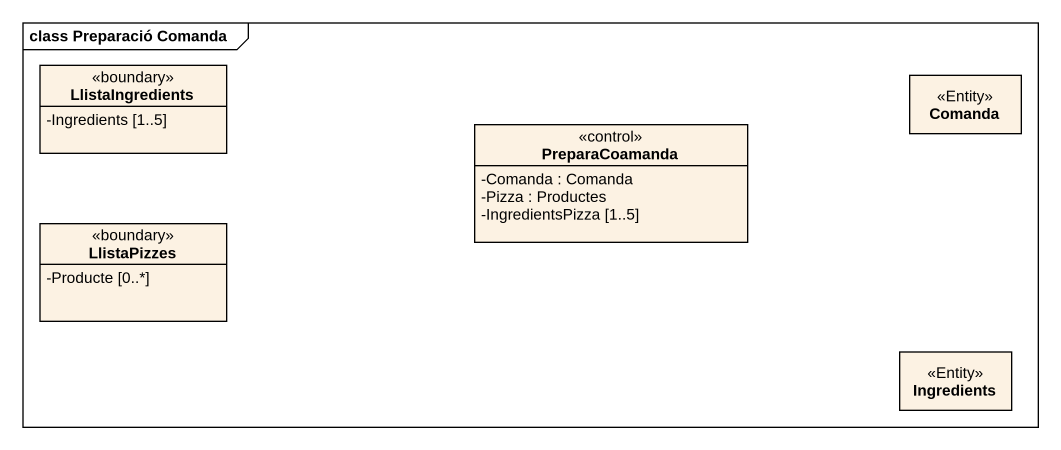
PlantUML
@startuml
mainframe class Preparació Comanda
hide circle
hide empty members
skinparam classAttributeIconSize 0
class LlistaIngredients <<boundary>> {
  -Ingredients [1..5]
}
class Comanda <<Entity>>
class PreparaCoamanda <<control>> {
  -Comanda : Comanda
  -Pizza : Productes
  -IngredientsPizza [1..5]
}
class LlistaPizzes <<boundary>> {
  -Producte [0..*]
}
class Ingredients <<Entity>>
@enduml
